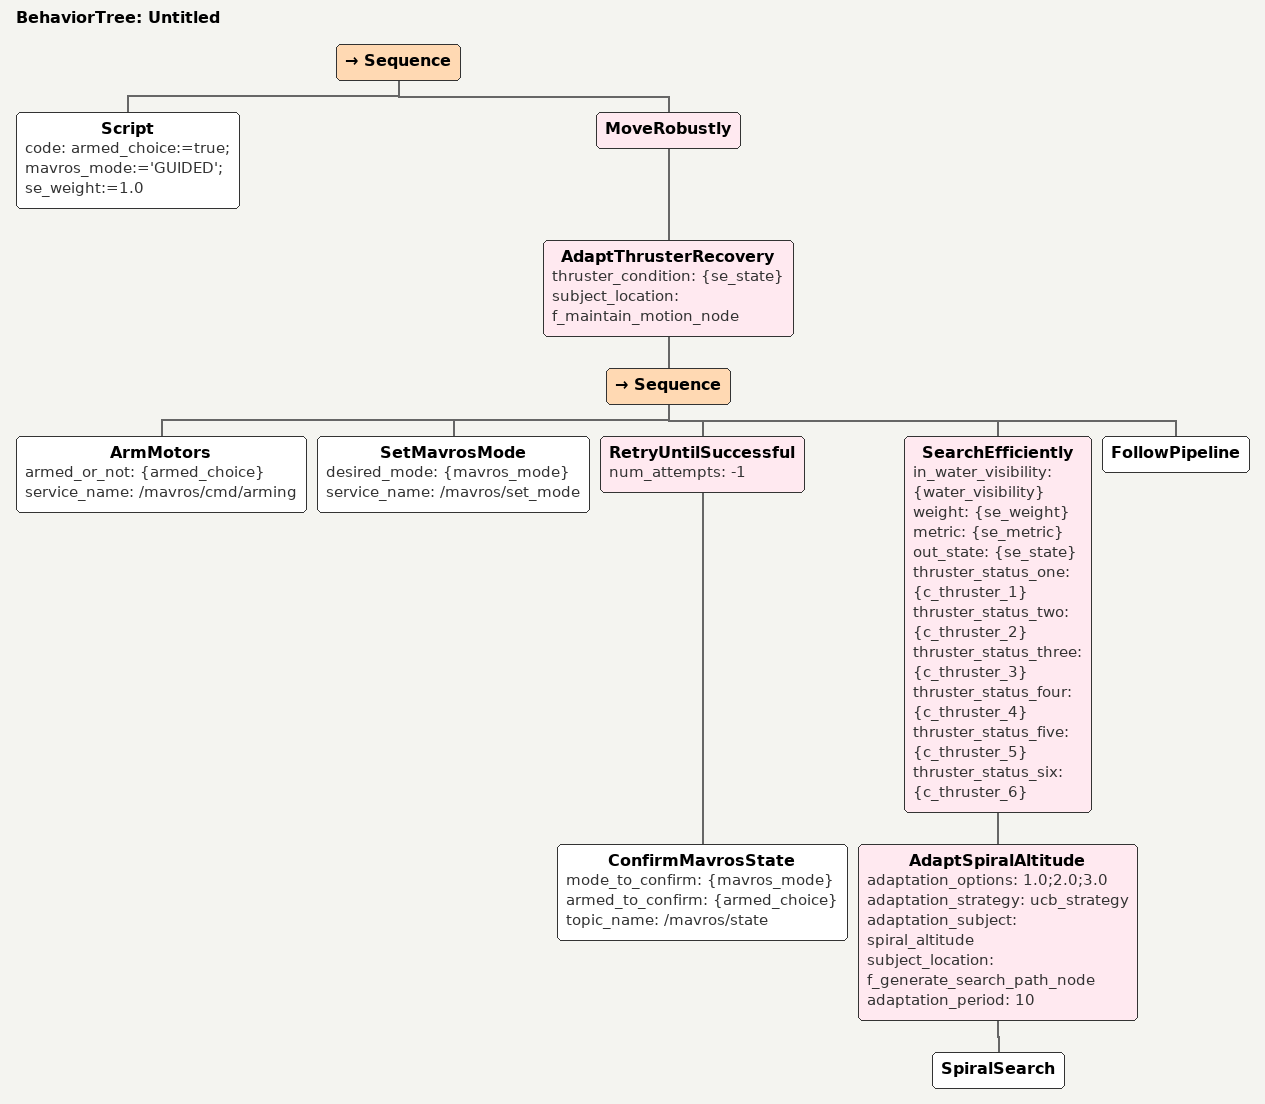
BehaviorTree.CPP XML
<root BTCPP_format="4">
  <BehaviorTree ID="Untitled">
	<Sequence>
		<Script code="armed_choice:=true; mavros_mode:='GUIDED'; se_weight:=1.0"/>
		<MoveRobustly>
			<AdaptThrusterRecovery thruster_condition="{se_state}" subject_location="f_maintain_motion_node">
				<Sequence>

					<ArmMotors armed_or_not="{armed_choice}" service_name="/mavros/cmd/arming"/>
					<SetMavrosMode desired_mode="{mavros_mode}" service_name="/mavros/set_mode"/>
					<RetryUntilSuccessful num_attempts="-1">
						<ConfirmMavrosState mode_to_confirm="{mavros_mode}" armed_to_confirm="{armed_choice}" topic_name="/mavros/state"/>
					</RetryUntilSuccessful>
						<SearchEfficiently in_water_visibility="{water_visibility}" weight="{se_weight}" metric="{se_metric}" out_state="{se_state}" thruster_status_one="{c_thruster_1}" thruster_status_two="{c_thruster_2}" thruster_status_three="{c_thruster_3}" thruster_status_four="{c_thruster_4}" thruster_status_five="{c_thruster_5}" thruster_status_six="{c_thruster_6}">
							<AdaptSpiralAltitude adaptation_options="1.0;2.0;3.0" adaptation_strategy="ucb_strategy" adaptation_subject="spiral_altitude" subject_location="f_generate_search_path_node" adaptation_period="10">
								<SpiralSearch/>
							</AdaptSpiralAltitude>
						</SearchEfficiently>

					<FollowPipeline/>
				</Sequence>
			</AdaptThrusterRecovery>
		</MoveRobustly>

	</Sequence>
  </BehaviorTree>
</root>
